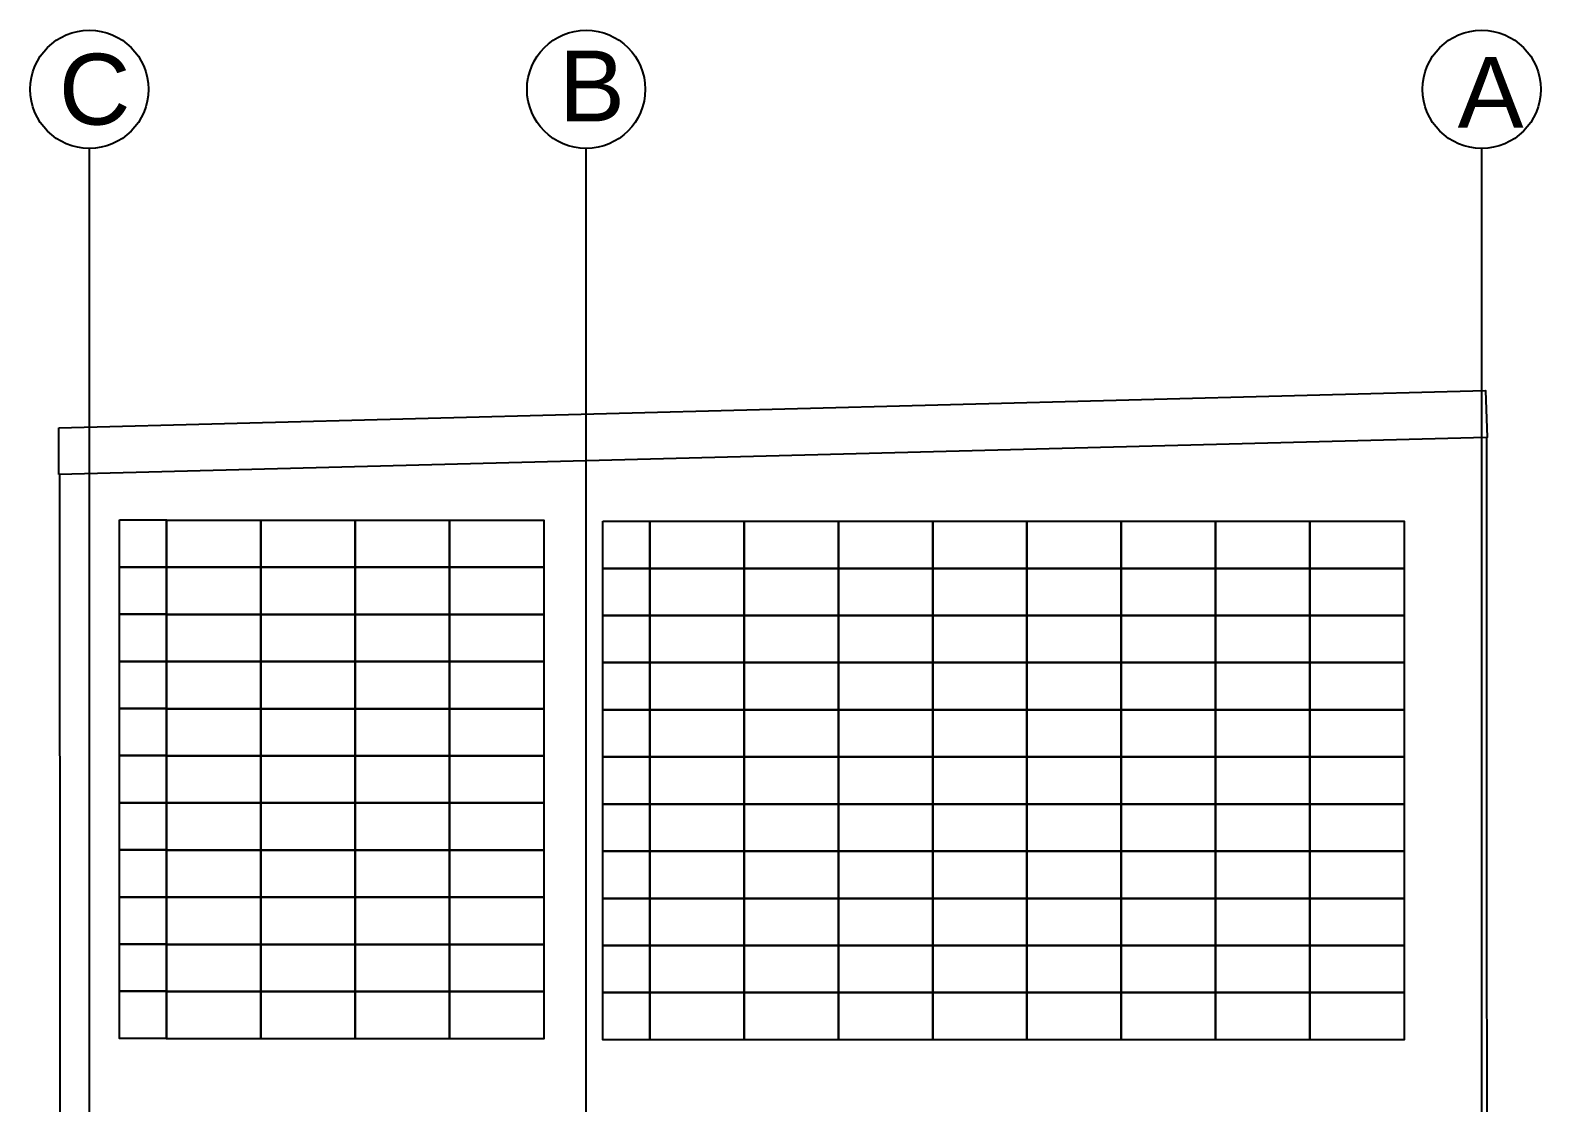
# Model space of a CAD drawing. Header units: inches. Extents: x 270 to 8013, y -75 to 10330.
# Drawn here: x 5692 to 6333, y 8582 to 9037 of the extents above; entities that cross this region are included whole.
import ezdxf

# ---------------------------------------------------------------- set-up
doc = ezdxf.new("R2010")
doc.units = ezdxf.units.IN
doc.header["$MEASUREMENT"] = 0
for name, color, linetype in [('A-ANNO-SYMB', 6, 'Continuous'), ('A-ANNO-TEXT', 6, 'Continuous'), ('A-ELEV-MBE1', 7, 'Continuous'), ('G-ANNO-NPLT', 210, 'Continuous')]:
    doc.layers.add(name, color=color, linetype=linetype)
doc.styles.add('E-ARIAL', font='arial.ttf')

msp = doc.modelspace()

# ---------------------------------------------------------------- linework, layer by layer
at = {"layer": 'A-ANNO-SYMB'}
for centre in [(5717.33, 9011.77), (5928.09, 9011.77), (6307.98, 9011.77)]:
    msp.add_circle(centre, 25.08, dxfattribs=at)
at = {"layer": 'A-ELEV-MBE1'}
for p, q in [((5704.4, 8848.33), (5704.4, 8868.19)), ((5704.4, 8848.33), (5704.4, 8868.19)), ((6310, 8864.07), (5704.4, 8848.33)), ((6310, 8864.07), (5704.4, 8848.33)), ((6310.3, 8864.07), (6310, 8864.07)), ((6310.3, 8864.07), (6310, 8864.07))]:
    msp.add_line(p, q, dxfattribs=at)
for points in [[(5704.4, 8868.19), (6309.63, 8883.95), (6310.3, 8864.07), (6310.3, 8864.07), (6310.3, 8864.07), (6310.3, 8864.07), (6310.3, 8864.07)], [(5704.4, 8868.19), (6309.63, 8883.95), (6310.3, 8864.07), (6310.3, 8864.07), (6310.3, 8864.07), (6310.3, 8864.07), (6310.3, 8864.07)], [(6310.01, 8864.07), (6310.1, 8370.72), (6310.1, 8370.72), (6310.1, 8370.72)], [(6310.01, 8864.07), (6310.1, 8370.72), (6310.1, 8370.72), (6310.1, 8370.72)], [(5705.1, 8370.72), (5705.1, 8370.72), (5704.84, 8848.34), (5704.84, 8848.34)], [(5705.1, 8370.72), (5705.1, 8370.72), (5704.84, 8848.34), (5704.84, 8848.34)]]:
    msp.add_lwpolyline(points, dxfattribs=at)
for points in [[(5730.1, 8829.09), (5750.1, 8829.09), (5750.1, 8809.09), (5730.1, 8809.09)], [(5730.1, 8829.09), (5750.1, 8829.09), (5750.1, 8809.09), (5730.1, 8809.09)], [(5750.1, 8829), (5790.1, 8829), (5790.1, 8809), (5750.1, 8809)], [(5750.1, 8829), (5790.1, 8829), (5790.1, 8809), (5750.1, 8809)], [(5790.1, 8829), (5830.1, 8829), (5830.1, 8809), (5790.1, 8809)], [(5790.1, 8829), (5830.1, 8829), (5830.1, 8809), (5790.1, 8809)], [(5830.1, 8829), (5870.1, 8829), (5870.1, 8809), (5830.1, 8809)], [(5830.1, 8829), (5870.1, 8829), (5870.1, 8809), (5830.1, 8809)], [(5870.1, 8829), (5910.1, 8829), (5910.1, 8809), (5870.1, 8809)], [(5870.1, 8829), (5910.1, 8829), (5910.1, 8809), (5870.1, 8809)], [(5935.1, 8828.53), (5955.1, 8828.53), (5955.1, 8808.53), (5935.1, 8808.53)], [(5935.1, 8828.53), (5955.1, 8828.53), (5955.1, 8808.53), (5935.1, 8808.53)], [(5955.1, 8828.53), (5995.1, 8828.53), (5995.1, 8808.53), (5955.1, 8808.53)], [(5955.1, 8828.53), (5995.1, 8828.53), (5995.1, 8808.53), (5955.1, 8808.53)], [(5995.1, 8828.53), (6035.1, 8828.53), (6035.1, 8808.53), (5995.1, 8808.53)], [(5995.1, 8828.53), (6035.1, 8828.53), (6035.1, 8808.53), (5995.1, 8808.53)], [(6035.1, 8828.53), (6075.1, 8828.53), (6075.1, 8808.53), (6035.1, 8808.53)], [(6035.1, 8828.53), (6075.1, 8828.53), (6075.1, 8808.53), (6035.1, 8808.53)], [(6075.1, 8828.53), (6115.1, 8828.53), (6115.1, 8808.53), (6075.1, 8808.53)], [(6075.1, 8828.53), (6115.1, 8828.53), (6115.1, 8808.53), (6075.1, 8808.53)], [(6115.1, 8828.53), (6155.1, 8828.53), (6155.1, 8808.53), (6115.1, 8808.53)], [(6115.1, 8828.53), (6155.1, 8828.53), (6155.1, 8808.53), (6115.1, 8808.53)], [(6155.1, 8828.53), (6195.1, 8828.53), (6195.1, 8808.53), (6155.1, 8808.53)], [(6155.1, 8828.53), (6195.1, 8828.53), (6195.1, 8808.53), (6155.1, 8808.53)], [(6195.1, 8828.53), (6235.1, 8828.53), (6235.1, 8808.53), (6195.1, 8808.53)], [(6195.1, 8828.53), (6235.1, 8828.53), (6235.1, 8808.53), (6195.1, 8808.53)], [(6235.1, 8828.53), (6275.1, 8828.53), (6275.1, 8808.53), (6235.1, 8808.53)], [(6235.1, 8828.53), (6275.1, 8828.53), (6275.1, 8808.53), (6235.1, 8808.53)], [(5730.1, 8809.09), (5750.1, 8809.09), (5750.1, 8789.09), (5730.1, 8789.09)], [(5730.1, 8809.09), (5750.1, 8809.09), (5750.1, 8789.09), (5730.1, 8789.09)], [(5750.1, 8809), (5790.1, 8809), (5790.1, 8789), (5750.1, 8789)], [(5750.1, 8809), (5790.1, 8809), (5790.1, 8789), (5750.1, 8789)], [(5790.1, 8809), (5830.1, 8809), (5830.1, 8789), (5790.1, 8789)], [(5790.1, 8809), (5830.1, 8809), (5830.1, 8789), (5790.1, 8789)], [(5830.1, 8809), (5870.1, 8809), (5870.1, 8789), (5830.1, 8789)], [(5830.1, 8809), (5870.1, 8809), (5870.1, 8789), (5830.1, 8789)], [(5870.1, 8809), (5910.1, 8809), (5910.1, 8789), (5870.1, 8789)], [(5870.1, 8809), (5910.1, 8809), (5910.1, 8789), (5870.1, 8789)], [(5935.1, 8808.53), (5955.1, 8808.53), (5955.1, 8788.53), (5935.1, 8788.53)], [(5935.1, 8808.53), (5955.1, 8808.53), (5955.1, 8788.53), (5935.1, 8788.53)], [(5955.1, 8808.53), (5995.1, 8808.53), (5995.1, 8788.53), (5955.1, 8788.53)], [(5955.1, 8808.53), (5995.1, 8808.53), (5995.1, 8788.53), (5955.1, 8788.53)], [(5995.1, 8808.53), (6035.1, 8808.53), (6035.1, 8788.53), (5995.1, 8788.53)], [(5995.1, 8808.53), (6035.1, 8808.53), (6035.1, 8788.53), (5995.1, 8788.53)], [(6035.1, 8808.53), (6075.1, 8808.53), (6075.1, 8788.53), (6035.1, 8788.53)], [(6035.1, 8808.53), (6075.1, 8808.53), (6075.1, 8788.53), (6035.1, 8788.53)], [(6075.1, 8808.53), (6115.1, 8808.53), (6115.1, 8788.53), (6075.1, 8788.53)], [(6075.1, 8808.53), (6115.1, 8808.53), (6115.1, 8788.53), (6075.1, 8788.53)], [(6115.1, 8808.53), (6155.1, 8808.53), (6155.1, 8788.53), (6115.1, 8788.53)], [(6115.1, 8808.53), (6155.1, 8808.53), (6155.1, 8788.53), (6115.1, 8788.53)], [(6155.1, 8808.53), (6195.1, 8808.53), (6195.1, 8788.53), (6155.1, 8788.53)], [(6155.1, 8808.53), (6195.1, 8808.53), (6195.1, 8788.53), (6155.1, 8788.53)], [(6195.1, 8808.53), (6235.1, 8808.53), (6235.1, 8788.53), (6195.1, 8788.53)], [(6195.1, 8808.53), (6235.1, 8808.53), (6235.1, 8788.53), (6195.1, 8788.53)], [(6235.1, 8808.53), (6275.1, 8808.53), (6275.1, 8788.53), (6235.1, 8788.53)], [(6235.1, 8808.53), (6275.1, 8808.53), (6275.1, 8788.53), (6235.1, 8788.53)], [(5730.1, 8789.09), (5750.1, 8789.09), (5750.1, 8769.09), (5730.1, 8769.09)], [(5730.1, 8789.09), (5750.1, 8789.09), (5750.1, 8769.09), (5730.1, 8769.09)], [(5750.1, 8789), (5790.1, 8789), (5790.1, 8769), (5750.1, 8769)], [(5750.1, 8789), (5790.1, 8789), (5790.1, 8769), (5750.1, 8769)], [(5790.1, 8789), (5830.1, 8789), (5830.1, 8769), (5790.1, 8769)], [(5790.1, 8789), (5830.1, 8789), (5830.1, 8769), (5790.1, 8769)], [(5830.1, 8789), (5870.1, 8789), (5870.1, 8769), (5830.1, 8769)], [(5830.1, 8789), (5870.1, 8789), (5870.1, 8769), (5830.1, 8769)], [(5870.1, 8789), (5910.1, 8789), (5910.1, 8769), (5870.1, 8769)], [(5870.1, 8789), (5910.1, 8789), (5910.1, 8769), (5870.1, 8769)], [(5935.1, 8788.53), (5955.1, 8788.53), (5955.1, 8768.53), (5935.1, 8768.53)], [(5935.1, 8788.53), (5955.1, 8788.53), (5955.1, 8768.53), (5935.1, 8768.53)], [(5955.1, 8788.53), (5995.1, 8788.53), (5995.1, 8768.53), (5955.1, 8768.53)], [(5955.1, 8788.53), (5995.1, 8788.53), (5995.1, 8768.53), (5955.1, 8768.53)], [(5995.1, 8788.53), (6035.1, 8788.53), (6035.1, 8768.53), (5995.1, 8768.53)], [(5995.1, 8788.53), (6035.1, 8788.53), (6035.1, 8768.53), (5995.1, 8768.53)], [(6035.1, 8788.53), (6075.1, 8788.53), (6075.1, 8768.53), (6035.1, 8768.53)], [(6035.1, 8788.53), (6075.1, 8788.53), (6075.1, 8768.53), (6035.1, 8768.53)], [(6075.1, 8788.53), (6115.1, 8788.53), (6115.1, 8768.53), (6075.1, 8768.53)], [(6075.1, 8788.53), (6115.1, 8788.53), (6115.1, 8768.53), (6075.1, 8768.53)], [(6115.1, 8788.53), (6155.1, 8788.53), (6155.1, 8768.53), (6115.1, 8768.53)], [(6115.1, 8788.53), (6155.1, 8788.53), (6155.1, 8768.53), (6115.1, 8768.53)], [(6155.1, 8788.53), (6195.1, 8788.53), (6195.1, 8768.53), (6155.1, 8768.53)], [(6155.1, 8788.53), (6195.1, 8788.53), (6195.1, 8768.53), (6155.1, 8768.53)], [(6195.1, 8788.53), (6235.1, 8788.53), (6235.1, 8768.53), (6195.1, 8768.53)], [(6195.1, 8788.53), (6235.1, 8788.53), (6235.1, 8768.53), (6195.1, 8768.53)], [(6235.1, 8788.53), (6275.1, 8788.53), (6275.1, 8768.53), (6235.1, 8768.53)], [(6235.1, 8788.53), (6275.1, 8788.53), (6275.1, 8768.53), (6235.1, 8768.53)], [(5730.1, 8769.09), (5750.1, 8769.09), (5750.1, 8749.09), (5730.1, 8749.09)], [(5730.1, 8769.09), (5750.1, 8769.09), (5750.1, 8749.09), (5730.1, 8749.09)], [(5750.1, 8769), (5790.1, 8769), (5790.1, 8749), (5750.1, 8749)], [(5750.1, 8769), (5790.1, 8769), (5790.1, 8749), (5750.1, 8749)], [(5790.1, 8769), (5830.1, 8769), (5830.1, 8749), (5790.1, 8749)], [(5790.1, 8769), (5830.1, 8769), (5830.1, 8749), (5790.1, 8749)], [(5830.1, 8769), (5870.1, 8769), (5870.1, 8749), (5830.1, 8749)], [(5830.1, 8769), (5870.1, 8769), (5870.1, 8749), (5830.1, 8749)], [(5870.1, 8769), (5910.1, 8769), (5910.1, 8749), (5870.1, 8749)], [(5870.1, 8769), (5910.1, 8769), (5910.1, 8749), (5870.1, 8749)], [(5935.1, 8768.53), (5955.1, 8768.53), (5955.1, 8748.53), (5935.1, 8748.53)], [(5935.1, 8768.53), (5955.1, 8768.53), (5955.1, 8748.53), (5935.1, 8748.53)], [(5955.1, 8768.53), (5995.1, 8768.53), (5995.1, 8748.53), (5955.1, 8748.53)], [(5955.1, 8768.53), (5995.1, 8768.53), (5995.1, 8748.53), (5955.1, 8748.53)], [(5995.1, 8768.53), (6035.1, 8768.53), (6035.1, 8748.53), (5995.1, 8748.53)], [(5995.1, 8768.53), (6035.1, 8768.53), (6035.1, 8748.53), (5995.1, 8748.53)], [(6035.1, 8768.53), (6075.1, 8768.53), (6075.1, 8748.53), (6035.1, 8748.53)], [(6035.1, 8768.53), (6075.1, 8768.53), (6075.1, 8748.53), (6035.1, 8748.53)], [(6075.1, 8768.53), (6115.1, 8768.53), (6115.1, 8748.53), (6075.1, 8748.53)], [(6075.1, 8768.53), (6115.1, 8768.53), (6115.1, 8748.53), (6075.1, 8748.53)], [(6115.1, 8768.53), (6155.1, 8768.53), (6155.1, 8748.53), (6115.1, 8748.53)], [(6115.1, 8768.53), (6155.1, 8768.53), (6155.1, 8748.53), (6115.1, 8748.53)], [(6155.1, 8768.53), (6195.1, 8768.53), (6195.1, 8748.53), (6155.1, 8748.53)], [(6155.1, 8768.53), (6195.1, 8768.53), (6195.1, 8748.53), (6155.1, 8748.53)], [(6195.1, 8768.53), (6235.1, 8768.53), (6235.1, 8748.53), (6195.1, 8748.53)], [(6195.1, 8768.53), (6235.1, 8768.53), (6235.1, 8748.53), (6195.1, 8748.53)], [(6235.1, 8768.53), (6275.1, 8768.53), (6275.1, 8748.53), (6235.1, 8748.53)], [(6235.1, 8768.53), (6275.1, 8768.53), (6275.1, 8748.53), (6235.1, 8748.53)], [(5730.1, 8749.09), (5750.1, 8749.09), (5750.1, 8729.09), (5730.1, 8729.09)], [(5730.1, 8749.09), (5750.1, 8749.09), (5750.1, 8729.09), (5730.1, 8729.09)], [(5750.1, 8749), (5790.1, 8749), (5790.1, 8729), (5750.1, 8729)], [(5750.1, 8749), (5790.1, 8749), (5790.1, 8729), (5750.1, 8729)], [(5790.1, 8749), (5830.1, 8749), (5830.1, 8729), (5790.1, 8729)], [(5790.1, 8749), (5830.1, 8749), (5830.1, 8729), (5790.1, 8729)], [(5830.1, 8749), (5870.1, 8749), (5870.1, 8729), (5830.1, 8729)], [(5830.1, 8749), (5870.1, 8749), (5870.1, 8729), (5830.1, 8729)], [(5870.1, 8749), (5910.1, 8749), (5910.1, 8729), (5870.1, 8729)], [(5870.1, 8749), (5910.1, 8749), (5910.1, 8729), (5870.1, 8729)], [(5935.1, 8748.53), (5955.1, 8748.53), (5955.1, 8728.53), (5935.1, 8728.53)], [(5935.1, 8748.53), (5955.1, 8748.53), (5955.1, 8728.53), (5935.1, 8728.53)], [(5955.1, 8748.53), (5995.1, 8748.53), (5995.1, 8728.53), (5955.1, 8728.53)], [(5955.1, 8748.53), (5995.1, 8748.53), (5995.1, 8728.53), (5955.1, 8728.53)], [(5995.1, 8748.53), (6035.1, 8748.53), (6035.1, 8728.53), (5995.1, 8728.53)], [(5995.1, 8748.53), (6035.1, 8748.53), (6035.1, 8728.53), (5995.1, 8728.53)], [(6035.1, 8748.53), (6075.1, 8748.53), (6075.1, 8728.53), (6035.1, 8728.53)], [(6035.1, 8748.53), (6075.1, 8748.53), (6075.1, 8728.53), (6035.1, 8728.53)], [(6075.1, 8748.53), (6115.1, 8748.53), (6115.1, 8728.53), (6075.1, 8728.53)], [(6075.1, 8748.53), (6115.1, 8748.53), (6115.1, 8728.53), (6075.1, 8728.53)], [(6115.1, 8748.53), (6155.1, 8748.53), (6155.1, 8728.53), (6115.1, 8728.53)], [(6115.1, 8748.53), (6155.1, 8748.53), (6155.1, 8728.53), (6115.1, 8728.53)], [(6155.1, 8748.53), (6195.1, 8748.53), (6195.1, 8728.53), (6155.1, 8728.53)], [(6155.1, 8748.53), (6195.1, 8748.53), (6195.1, 8728.53), (6155.1, 8728.53)], [(6195.1, 8748.53), (6235.1, 8748.53), (6235.1, 8728.53), (6195.1, 8728.53)], [(6195.1, 8748.53), (6235.1, 8748.53), (6235.1, 8728.53), (6195.1, 8728.53)], [(6235.1, 8748.53), (6275.1, 8748.53), (6275.1, 8728.53), (6235.1, 8728.53)], [(6235.1, 8748.53), (6275.1, 8748.53), (6275.1, 8728.53), (6235.1, 8728.53)], [(5730.1, 8729.09), (5750.1, 8729.09), (5750.1, 8709.09), (5730.1, 8709.09)], [(5730.1, 8729.09), (5750.1, 8729.09), (5750.1, 8709.09), (5730.1, 8709.09)], [(5750.1, 8729), (5790.1, 8729), (5790.1, 8709), (5750.1, 8709)], [(5750.1, 8729), (5790.1, 8729), (5790.1, 8709), (5750.1, 8709)], [(5790.1, 8729), (5830.1, 8729), (5830.1, 8709), (5790.1, 8709)], [(5790.1, 8729), (5830.1, 8729), (5830.1, 8709), (5790.1, 8709)], [(5830.1, 8729), (5870.1, 8729), (5870.1, 8709), (5830.1, 8709)], [(5830.1, 8729), (5870.1, 8729), (5870.1, 8709), (5830.1, 8709)], [(5870.1, 8729), (5910.1, 8729), (5910.1, 8709), (5870.1, 8709)], [(5870.1, 8729), (5910.1, 8729), (5910.1, 8709), (5870.1, 8709)], [(5935.1, 8728.53), (5955.1, 8728.53), (5955.1, 8708.53), (5935.1, 8708.53)], [(5935.1, 8728.53), (5955.1, 8728.53), (5955.1, 8708.53), (5935.1, 8708.53)], [(5955.1, 8728.53), (5995.1, 8728.53), (5995.1, 8708.53), (5955.1, 8708.53)], [(5955.1, 8728.53), (5995.1, 8728.53), (5995.1, 8708.53), (5955.1, 8708.53)], [(5995.1, 8728.53), (6035.1, 8728.53), (6035.1, 8708.53), (5995.1, 8708.53)], [(5995.1, 8728.53), (6035.1, 8728.53), (6035.1, 8708.53), (5995.1, 8708.53)], [(6035.1, 8728.53), (6075.1, 8728.53), (6075.1, 8708.53), (6035.1, 8708.53)], [(6035.1, 8728.53), (6075.1, 8728.53), (6075.1, 8708.53), (6035.1, 8708.53)], [(6075.1, 8728.53), (6115.1, 8728.53), (6115.1, 8708.53), (6075.1, 8708.53)], [(6075.1, 8728.53), (6115.1, 8728.53), (6115.1, 8708.53), (6075.1, 8708.53)], [(6115.1, 8728.53), (6155.1, 8728.53), (6155.1, 8708.53), (6115.1, 8708.53)], [(6115.1, 8728.53), (6155.1, 8728.53), (6155.1, 8708.53), (6115.1, 8708.53)], [(6155.1, 8728.53), (6195.1, 8728.53), (6195.1, 8708.53), (6155.1, 8708.53)], [(6155.1, 8728.53), (6195.1, 8728.53), (6195.1, 8708.53), (6155.1, 8708.53)], [(6195.1, 8728.53), (6235.1, 8728.53), (6235.1, 8708.53), (6195.1, 8708.53)], [(6195.1, 8728.53), (6235.1, 8728.53), (6235.1, 8708.53), (6195.1, 8708.53)], [(6235.1, 8728.53), (6275.1, 8728.53), (6275.1, 8708.53), (6235.1, 8708.53)], [(6235.1, 8728.53), (6275.1, 8728.53), (6275.1, 8708.53), (6235.1, 8708.53)], [(5730.1, 8709.09), (5750.1, 8709.09), (5750.1, 8689.09), (5730.1, 8689.09)], [(5730.1, 8709.09), (5750.1, 8709.09), (5750.1, 8689.09), (5730.1, 8689.09)], [(5750.1, 8709), (5790.1, 8709), (5790.1, 8689), (5750.1, 8689)], [(5750.1, 8709), (5790.1, 8709), (5790.1, 8689), (5750.1, 8689)], [(5790.1, 8709), (5830.1, 8709), (5830.1, 8689), (5790.1, 8689)], [(5790.1, 8709), (5830.1, 8709), (5830.1, 8689), (5790.1, 8689)], [(5830.1, 8709), (5870.1, 8709), (5870.1, 8689), (5830.1, 8689)], [(5830.1, 8709), (5870.1, 8709), (5870.1, 8689), (5830.1, 8689)], [(5870.1, 8709), (5910.1, 8709), (5910.1, 8689), (5870.1, 8689)], [(5870.1, 8709), (5910.1, 8709), (5910.1, 8689), (5870.1, 8689)], [(5935.1, 8708.53), (5955.1, 8708.53), (5955.1, 8688.53), (5935.1, 8688.53)], [(5935.1, 8708.53), (5955.1, 8708.53), (5955.1, 8688.53), (5935.1, 8688.53)], [(5955.1, 8708.53), (5995.1, 8708.53), (5995.1, 8688.53), (5955.1, 8688.53)], [(5955.1, 8708.53), (5995.1, 8708.53), (5995.1, 8688.53), (5955.1, 8688.53)], [(5995.1, 8708.53), (6035.1, 8708.53), (6035.1, 8688.53), (5995.1, 8688.53)], [(5995.1, 8708.53), (6035.1, 8708.53), (6035.1, 8688.53), (5995.1, 8688.53)], [(6035.1, 8708.53), (6075.1, 8708.53), (6075.1, 8688.53), (6035.1, 8688.53)], [(6035.1, 8708.53), (6075.1, 8708.53), (6075.1, 8688.53), (6035.1, 8688.53)], [(6075.1, 8708.53), (6115.1, 8708.53), (6115.1, 8688.53), (6075.1, 8688.53)], [(6075.1, 8708.53), (6115.1, 8708.53), (6115.1, 8688.53), (6075.1, 8688.53)], [(6115.1, 8708.53), (6155.1, 8708.53), (6155.1, 8688.53), (6115.1, 8688.53)], [(6115.1, 8708.53), (6155.1, 8708.53), (6155.1, 8688.53), (6115.1, 8688.53)], [(6155.1, 8708.53), (6195.1, 8708.53), (6195.1, 8688.53), (6155.1, 8688.53)], [(6155.1, 8708.53), (6195.1, 8708.53), (6195.1, 8688.53), (6155.1, 8688.53)], [(6195.1, 8708.53), (6235.1, 8708.53), (6235.1, 8688.53), (6195.1, 8688.53)], [(6195.1, 8708.53), (6235.1, 8708.53), (6235.1, 8688.53), (6195.1, 8688.53)], [(6235.1, 8708.53), (6275.1, 8708.53), (6275.1, 8688.53), (6235.1, 8688.53)], [(6235.1, 8708.53), (6275.1, 8708.53), (6275.1, 8688.53), (6235.1, 8688.53)], [(5730.1, 8689.09), (5750.1, 8689.09), (5750.1, 8669.09), (5730.1, 8669.09)], [(5730.1, 8689.09), (5750.1, 8689.09), (5750.1, 8669.09), (5730.1, 8669.09)], [(5750.1, 8689), (5790.1, 8689), (5790.1, 8669), (5750.1, 8669)], [(5750.1, 8689), (5790.1, 8689), (5790.1, 8669), (5750.1, 8669)], [(5790.1, 8689), (5830.1, 8689), (5830.1, 8669), (5790.1, 8669)], [(5790.1, 8689), (5830.1, 8689), (5830.1, 8669), (5790.1, 8669)], [(5830.1, 8689), (5870.1, 8689), (5870.1, 8669), (5830.1, 8669)], [(5830.1, 8689), (5870.1, 8689), (5870.1, 8669), (5830.1, 8669)], [(5870.1, 8689), (5910.1, 8689), (5910.1, 8669), (5870.1, 8669)], [(5870.1, 8689), (5910.1, 8689), (5910.1, 8669), (5870.1, 8669)], [(5935.1, 8688.53), (5955.1, 8688.53), (5955.1, 8668.53), (5935.1, 8668.53)], [(5935.1, 8688.53), (5955.1, 8688.53), (5955.1, 8668.53), (5935.1, 8668.53)], [(5955.1, 8688.53), (5995.1, 8688.53), (5995.1, 8668.53), (5955.1, 8668.53)], [(5955.1, 8688.53), (5995.1, 8688.53), (5995.1, 8668.53), (5955.1, 8668.53)], [(5995.1, 8688.53), (6035.1, 8688.53), (6035.1, 8668.53), (5995.1, 8668.53)], [(5995.1, 8688.53), (6035.1, 8688.53), (6035.1, 8668.53), (5995.1, 8668.53)], [(6035.1, 8688.53), (6075.1, 8688.53), (6075.1, 8668.53), (6035.1, 8668.53)], [(6035.1, 8688.53), (6075.1, 8688.53), (6075.1, 8668.53), (6035.1, 8668.53)], [(6075.1, 8688.53), (6115.1, 8688.53), (6115.1, 8668.53), (6075.1, 8668.53)], [(6075.1, 8688.53), (6115.1, 8688.53), (6115.1, 8668.53), (6075.1, 8668.53)], [(6115.1, 8688.53), (6155.1, 8688.53), (6155.1, 8668.53), (6115.1, 8668.53)], [(6115.1, 8688.53), (6155.1, 8688.53), (6155.1, 8668.53), (6115.1, 8668.53)], [(6155.1, 8688.53), (6195.1, 8688.53), (6195.1, 8668.53), (6155.1, 8668.53)], [(6155.1, 8688.53), (6195.1, 8688.53), (6195.1, 8668.53), (6155.1, 8668.53)], [(6195.1, 8688.53), (6235.1, 8688.53), (6235.1, 8668.53), (6195.1, 8668.53)], [(6195.1, 8688.53), (6235.1, 8688.53), (6235.1, 8668.53), (6195.1, 8668.53)], [(6235.1, 8688.53), (6275.1, 8688.53), (6275.1, 8668.53), (6235.1, 8668.53)], [(6235.1, 8688.53), (6275.1, 8688.53), (6275.1, 8668.53), (6235.1, 8668.53)], [(5730.1, 8669.09), (5750.1, 8669.09), (5750.1, 8649.09), (5730.1, 8649.09)], [(5730.1, 8669.09), (5750.1, 8669.09), (5750.1, 8649.09), (5730.1, 8649.09)], [(5750.1, 8669), (5790.1, 8669), (5790.1, 8649), (5750.1, 8649)], [(5750.1, 8669), (5790.1, 8669), (5790.1, 8649), (5750.1, 8649)], [(5790.1, 8669), (5830.1, 8669), (5830.1, 8649), (5790.1, 8649)], [(5790.1, 8669), (5830.1, 8669), (5830.1, 8649), (5790.1, 8649)], [(5830.1, 8669), (5870.1, 8669), (5870.1, 8649), (5830.1, 8649)], [(5830.1, 8669), (5870.1, 8669), (5870.1, 8649), (5830.1, 8649)], [(5870.1, 8669), (5910.1, 8669), (5910.1, 8649), (5870.1, 8649)], [(5870.1, 8669), (5910.1, 8669), (5910.1, 8649), (5870.1, 8649)], [(5935.1, 8668.53), (5955.1, 8668.53), (5955.1, 8648.53), (5935.1, 8648.53)], [(5935.1, 8668.53), (5955.1, 8668.53), (5955.1, 8648.53), (5935.1, 8648.53)], [(5955.1, 8668.53), (5995.1, 8668.53), (5995.1, 8648.53), (5955.1, 8648.53)], [(5955.1, 8668.53), (5995.1, 8668.53), (5995.1, 8648.53), (5955.1, 8648.53)], [(5995.1, 8668.53), (6035.1, 8668.53), (6035.1, 8648.53), (5995.1, 8648.53)], [(5995.1, 8668.53), (6035.1, 8668.53), (6035.1, 8648.53), (5995.1, 8648.53)], [(6035.1, 8668.53), (6075.1, 8668.53), (6075.1, 8648.53), (6035.1, 8648.53)], [(6035.1, 8668.53), (6075.1, 8668.53), (6075.1, 8648.53), (6035.1, 8648.53)], [(6075.1, 8668.53), (6115.1, 8668.53), (6115.1, 8648.53), (6075.1, 8648.53)], [(6075.1, 8668.53), (6115.1, 8668.53), (6115.1, 8648.53), (6075.1, 8648.53)], [(6115.1, 8668.53), (6155.1, 8668.53), (6155.1, 8648.53), (6115.1, 8648.53)], [(6115.1, 8668.53), (6155.1, 8668.53), (6155.1, 8648.53), (6115.1, 8648.53)], [(6155.1, 8668.53), (6195.1, 8668.53), (6195.1, 8648.53), (6155.1, 8648.53)], [(6155.1, 8668.53), (6195.1, 8668.53), (6195.1, 8648.53), (6155.1, 8648.53)], [(6195.1, 8668.53), (6235.1, 8668.53), (6235.1, 8648.53), (6195.1, 8648.53)], [(6195.1, 8668.53), (6235.1, 8668.53), (6235.1, 8648.53), (6195.1, 8648.53)], [(6235.1, 8668.53), (6275.1, 8668.53), (6275.1, 8648.53), (6235.1, 8648.53)], [(6235.1, 8668.53), (6275.1, 8668.53), (6275.1, 8648.53), (6235.1, 8648.53)], [(5730.1, 8649.09), (5750.1, 8649.09), (5750.1, 8629.09), (5730.1, 8629.09)], [(5730.1, 8649.09), (5750.1, 8649.09), (5750.1, 8629.09), (5730.1, 8629.09)], [(5750.1, 8649), (5790.1, 8649), (5790.1, 8629), (5750.1, 8629)], [(5750.1, 8649), (5790.1, 8649), (5790.1, 8629), (5750.1, 8629)], [(5790.1, 8649), (5830.1, 8649), (5830.1, 8629), (5790.1, 8629)], [(5790.1, 8649), (5830.1, 8649), (5830.1, 8629), (5790.1, 8629)], [(5830.1, 8649), (5870.1, 8649), (5870.1, 8629), (5830.1, 8629)], [(5830.1, 8649), (5870.1, 8649), (5870.1, 8629), (5830.1, 8629)], [(5870.1, 8649), (5910.1, 8649), (5910.1, 8629), (5870.1, 8629)], [(5870.1, 8649), (5910.1, 8649), (5910.1, 8629), (5870.1, 8629)], [(5935.1, 8648.53), (5955.1, 8648.53), (5955.1, 8628.53), (5935.1, 8628.53)], [(5935.1, 8648.53), (5955.1, 8648.53), (5955.1, 8628.53), (5935.1, 8628.53)], [(5955.1, 8648.53), (5995.1, 8648.53), (5995.1, 8628.53), (5955.1, 8628.53)], [(5955.1, 8648.53), (5995.1, 8648.53), (5995.1, 8628.53), (5955.1, 8628.53)], [(5995.1, 8648.53), (6035.1, 8648.53), (6035.1, 8628.53), (5995.1, 8628.53)], [(5995.1, 8648.53), (6035.1, 8648.53), (6035.1, 8628.53), (5995.1, 8628.53)], [(6035.1, 8648.53), (6075.1, 8648.53), (6075.1, 8628.53), (6035.1, 8628.53)], [(6035.1, 8648.53), (6075.1, 8648.53), (6075.1, 8628.53), (6035.1, 8628.53)], [(6075.1, 8648.53), (6115.1, 8648.53), (6115.1, 8628.53), (6075.1, 8628.53)], [(6075.1, 8648.53), (6115.1, 8648.53), (6115.1, 8628.53), (6075.1, 8628.53)], [(6115.1, 8648.53), (6155.1, 8648.53), (6155.1, 8628.53), (6115.1, 8628.53)], [(6115.1, 8648.53), (6155.1, 8648.53), (6155.1, 8628.53), (6115.1, 8628.53)], [(6155.1, 8648.53), (6195.1, 8648.53), (6195.1, 8628.53), (6155.1, 8628.53)], [(6155.1, 8648.53), (6195.1, 8648.53), (6195.1, 8628.53), (6155.1, 8628.53)], [(6195.1, 8648.53), (6235.1, 8648.53), (6235.1, 8628.53), (6195.1, 8628.53)], [(6195.1, 8648.53), (6235.1, 8648.53), (6235.1, 8628.53), (6195.1, 8628.53)], [(6235.1, 8648.53), (6275.1, 8648.53), (6275.1, 8628.53), (6235.1, 8628.53)], [(6235.1, 8648.53), (6275.1, 8648.53), (6275.1, 8628.53), (6235.1, 8628.53)], [(5730.1, 8629.09), (5750.1, 8629.09), (5750.1, 8609.09), (5730.1, 8609.09)], [(5730.1, 8629.09), (5750.1, 8629.09), (5750.1, 8609.09), (5730.1, 8609.09)], [(5750.1, 8629), (5790.1, 8629), (5790.1, 8609), (5750.1, 8609)], [(5750.1, 8629), (5790.1, 8629), (5790.1, 8609), (5750.1, 8609)], [(5790.1, 8629), (5830.1, 8629), (5830.1, 8609), (5790.1, 8609)], [(5790.1, 8629), (5830.1, 8629), (5830.1, 8609), (5790.1, 8609)], [(5830.1, 8629), (5870.1, 8629), (5870.1, 8609), (5830.1, 8609)], [(5830.1, 8629), (5870.1, 8629), (5870.1, 8609), (5830.1, 8609)], [(5870.1, 8629), (5910.1, 8629), (5910.1, 8609), (5870.1, 8609)], [(5870.1, 8629), (5910.1, 8629), (5910.1, 8609), (5870.1, 8609)], [(5935.1, 8628.53), (5955.1, 8628.53), (5955.1, 8608.53), (5935.1, 8608.53)], [(5935.1, 8628.53), (5955.1, 8628.53), (5955.1, 8608.53), (5935.1, 8608.53)], [(5955.1, 8628.53), (5995.1, 8628.53), (5995.1, 8608.53), (5955.1, 8608.53)], [(5955.1, 8628.53), (5995.1, 8628.53), (5995.1, 8608.53), (5955.1, 8608.53)], [(5995.1, 8628.53), (6035.1, 8628.53), (6035.1, 8608.53), (5995.1, 8608.53)], [(5995.1, 8628.53), (6035.1, 8628.53), (6035.1, 8608.53), (5995.1, 8608.53)], [(6035.1, 8628.53), (6075.1, 8628.53), (6075.1, 8608.53), (6035.1, 8608.53)], [(6035.1, 8628.53), (6075.1, 8628.53), (6075.1, 8608.53), (6035.1, 8608.53)], [(6075.1, 8628.53), (6115.1, 8628.53), (6115.1, 8608.53), (6075.1, 8608.53)], [(6075.1, 8628.53), (6115.1, 8628.53), (6115.1, 8608.53), (6075.1, 8608.53)], [(6115.1, 8628.53), (6155.1, 8628.53), (6155.1, 8608.53), (6115.1, 8608.53)], [(6115.1, 8628.53), (6155.1, 8628.53), (6155.1, 8608.53), (6115.1, 8608.53)], [(6155.1, 8628.53), (6195.1, 8628.53), (6195.1, 8608.53), (6155.1, 8608.53)], [(6155.1, 8628.53), (6195.1, 8628.53), (6195.1, 8608.53), (6155.1, 8608.53)], [(6195.1, 8628.53), (6235.1, 8628.53), (6235.1, 8608.53), (6195.1, 8608.53)], [(6195.1, 8628.53), (6235.1, 8628.53), (6235.1, 8608.53), (6195.1, 8608.53)], [(6235.1, 8628.53), (6275.1, 8628.53), (6275.1, 8608.53), (6235.1, 8608.53)], [(6235.1, 8628.53), (6275.1, 8628.53), (6275.1, 8608.53), (6235.1, 8608.53)]]:
    msp.add_lwpolyline(points, close=True, dxfattribs=at)
at = {"layer": 'G-ANNO-NPLT', "ltscale": 18}
for points in [[(5717.45, 7928.59), (5717.45, 8986.7)], [(5928.09, 7928.59), (5928.09, 8986.7)], [(6307.98, 7928.59), (6307.98, 8986.7)]]:
    msp.add_lwpolyline(points, dxfattribs=at)

# ---------------------------------------------------------------- texts
at = {"layer": 'A-ANNO-TEXT', "style": 'E-ARIAL'}
for s, p in [('C', (5704.41, 8996.79)), ('B', (5916.52, 8998.14)), ('A', (6297.75, 8995.44))]:
    msp.add_text(s, height=30.09, dxfattribs=at).set_placement(p)

doc.saveas('drawing.dxf')
